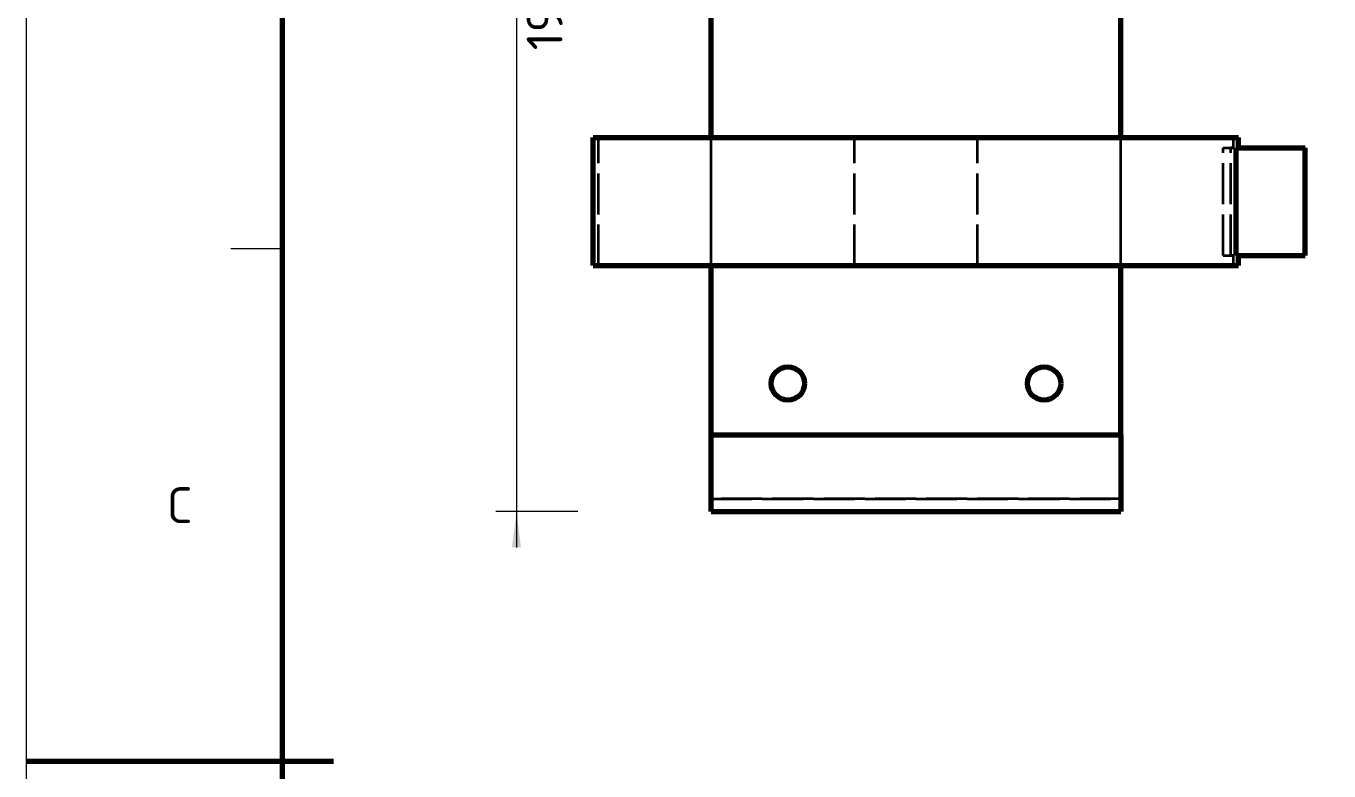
# Model space of a CAD drawing. Header units: millimetres. Extents: x 0 to 420, y 0 to 297.
# Drawn here: x 0 to 127.2, y 147.6 to 220.3 of the extents above; entities that cross this region are included whole.
import ezdxf
from ezdxf.enums import TextEntityAlignment as Align

# ---------------------------------------------------------------- set-up
doc = ezdxf.new("R2010")
doc.units = ezdxf.units.MM
doc.linetypes.add('IRAM-E-TRAZOS', pattern=[5, 4, -1])
for name, color, linetype, lineweight in [('01-VISIBLE', 7, 'CONTINUOUS', 70), ('02-OCULTA', 4, 'IRAM-E-TRAZOS', 35), ('04-COTA', 3, 'CONTINUOUS', 18), ('06-TEXTO', 7, 'CONTINUOUS', 25), ('07-RECUADRO', 7, 'CONTINUOUS', 70), ('08-FINA', 5, 'CONTINUOUS', 18)]:
    doc.layers.add(name, color=color, linetype=linetype, lineweight=lineweight)
doc.styles.add('ISO3098', font='isocpeur.ttf')
doc.dimstyles.new('FLAMA-IRAM', dxfattribs={"dimtxt": 3.5, "dimasz": 3.5, "dimexe": 2, "dimexo": 1.5, "dimgap": 1, "dimtad": 1, "dimdec": 1, "dimtxsty": 'ISO3098', "dimblk": 'IRAM_FLECHA', "dimblk1": 'IRAM_FLECHA', "dimblk2": 'IRAM_FLECHA', "dimcen": 2.5, "dimclrd": 256, "dimclre": 256, "dimclrt": 256, "dimazin": 3, "dimtfac": 1, "dimtmove": 0, "dimatfit": 3, "dimlwd": 18, "dimlwe": 18})

# ---------------------------------------------------------------- blocks, each defined once
blk = doc.blocks.new('IRAM_FLECHA')
blk.add_solid([(0, 0), (-1, 0.125), (-1, -0.125)])

msp = doc.modelspace()

# ---------------------------------------------------------------- linework, layer by layer
at = {"layer": '01-VISIBLE'}
for p, q in [((66.875, 209.375), (66.875, 250.375)), ((106.875, 209.375), (106.875, 250.375)), ((55.375, 196.875), (55.375, 209.375)), ((118.375, 208.375), (118.375, 209.375)), ((118.12, 197.875), (118.12, 208.375)), ((118.12, 208.375), (124.875, 208.375)), ((124.875, 197.875), (124.875, 208.375)), ((118.12, 197.875), (124.875, 197.875)), ((118.375, 196.875), (118.375, 197.875)), ((66.875, 180.375), (66.875, 196.875)), ((106.875, 180.375), (106.875, 196.875)), ((66.875, 172.875), (66.875, 180.375)), ((66.875, 180.375), (106.875, 180.375)), ((106.875, 180.375), (106.875, 172.875)), ((66.875, 172.875), (106.875, 172.875))]:
    msp.add_line(p, q, dxfattribs=at)
for points in [[(55.375, 209.375), (55.575, 209.375), (55.775, 209.375), (55.975, 209.375), (56.175, 209.375), (56.375, 209.375), (56.575, 209.375), (56.775, 209.375), (56.975, 209.375), (57.175, 209.375), (57.375, 209.375), (57.575, 209.375), (57.775, 209.375), (57.975, 209.375), (58.175, 209.375), (58.375, 209.375), (58.575, 209.375), (58.775, 209.375), (58.975, 209.375), (59.175, 209.375), (59.375, 209.375), (59.575, 209.375), (59.775, 209.375), (59.975, 209.375), (60.175, 209.375), (60.375, 209.375), (60.575, 209.375), (60.775, 209.375), (60.975, 209.375), (61.175, 209.375), (61.375, 209.375), (61.575, 209.375), (61.775, 209.375), (61.975, 209.375), (62.175, 209.375), (62.375, 209.375), (62.575, 209.375), (62.775, 209.375), (62.975, 209.375), (63.175, 209.375), (63.375, 209.375), (63.575, 209.375), (63.775, 209.375), (63.975, 209.375), (64.175, 209.375), (64.375, 209.375), (64.575, 209.375), (64.775, 209.375), (64.975, 209.375), (65.175, 209.375), (65.375, 209.375), (65.575, 209.375), (65.775, 209.375), (65.975, 209.375), (66.175, 209.375), (66.375, 209.375), (66.575, 209.375), (66.775, 209.375), (66.975, 209.375), (67.175, 209.375), (67.375, 209.375), (67.575, 209.375), (67.775, 209.375), (67.975, 209.375), (68.175, 209.375), (68.375, 209.375), (68.575, 209.375), (68.775, 209.375), (68.975, 209.375), (69.175, 209.375), (69.375, 209.375), (69.575, 209.375), (69.775, 209.375), (69.975, 209.375), (70.175, 209.375), (70.375, 209.375), (70.575, 209.375), (70.775, 209.375), (70.975, 209.375), (71.175, 209.375), (71.375, 209.375), (71.575, 209.375), (71.775, 209.375), (71.975, 209.375), (72.175, 209.375), (72.375, 209.375), (72.575, 209.375), (72.775, 209.375), (72.975, 209.375), (73.175, 209.375), (73.375, 209.375), (73.575, 209.375), (73.775, 209.375), (73.975, 209.375), (74.175, 209.375), (74.375, 209.375), (74.575, 209.375), (74.775, 209.375), (74.975, 209.375), (75.175, 209.375), (75.375, 209.375), (75.575, 209.375), (75.775, 209.375), (75.975, 209.375), (76.175, 209.375), (76.375, 209.375), (76.575, 209.375), (76.775, 209.375), (76.975, 209.375), (77.175, 209.375), (77.375, 209.375), (77.575, 209.375), (77.775, 209.375), (77.975, 209.375), (78.175, 209.375), (78.375, 209.375), (78.575, 209.375), (78.775, 209.375), (78.975, 209.375), (79.175, 209.375), (79.375, 209.375), (79.575, 209.375), (79.775, 209.375), (79.975, 209.375), (80.175, 209.375), (80.375, 209.375), (80.575, 209.375), (80.775, 209.375), (80.975, 209.375), (81.175, 209.375), (81.375, 209.375), (81.575, 209.375), (81.775, 209.375), (81.975, 209.375), (82.175, 209.375), (82.375, 209.375), (82.575, 209.375), (82.775, 209.375), (82.975, 209.375), (83.175, 209.375), (83.375, 209.375), (83.575, 209.375), (83.775, 209.375), (83.975, 209.375), (84.175, 209.375), (84.375, 209.375), (84.575, 209.375), (84.775, 209.375), (84.975, 209.375), (85.175, 209.375), (85.375, 209.375), (85.575, 209.375), (85.775, 209.375), (85.975, 209.375), (86.175, 209.375), (86.375, 209.375), (86.575, 209.375), (86.775, 209.375), (86.975, 209.375), (87.175, 209.375), (87.375, 209.375), (87.575, 209.375), (87.775, 209.375), (87.975, 209.375), (88.175, 209.375), (88.375, 209.375), (88.575, 209.375), (88.775, 209.375), (88.975, 209.375), (89.175, 209.375), (89.375, 209.375), (89.575, 209.375), (89.775, 209.375), (89.975, 209.375), (90.175, 209.375), (90.375, 209.375), (90.575, 209.375), (90.775, 209.375), (90.975, 209.375), (91.175, 209.375), (91.375, 209.375), (91.575, 209.375), (91.775, 209.375), (91.975, 209.375), (92.175, 209.375), (92.375, 209.375), (92.575, 209.375), (92.775, 209.375), (92.975, 209.375), (93.175, 209.375), (93.375, 209.375), (93.575, 209.375), (93.775, 209.375), (93.975, 209.375), (94.175, 209.375), (94.375, 209.375), (94.575, 209.375), (94.775, 209.375), (94.975, 209.375), (95.175, 209.375), (95.375, 209.375), (95.575, 209.375), (95.775, 209.375), (95.975, 209.375), (96.175, 209.375), (96.375, 209.375), (96.575, 209.375), (96.775, 209.375), (96.975, 209.375), (97.175, 209.375), (97.375, 209.375), (97.575, 209.375), (97.775, 209.375), (97.975, 209.375), (98.175, 209.375), (98.375, 209.375), (98.575, 209.375), (98.775, 209.375), (98.975, 209.375), (99.175, 209.375), (99.375, 209.375), (99.575, 209.375), (99.775, 209.375), (99.975, 209.375), (100.175, 209.375), (100.375, 209.375), (100.575, 209.375), (100.775, 209.375), (100.975, 209.375), (101.175, 209.375), (101.375, 209.375), (101.575, 209.375), (101.775, 209.375), (101.975, 209.375), (102.175, 209.375), (102.375, 209.375), (102.575, 209.375), (102.775, 209.375), (102.975, 209.375), (103.175, 209.375), (103.375, 209.375), (103.575, 209.375), (103.775, 209.375), (103.975, 209.375), (104.175, 209.375), (104.375, 209.375), (104.575, 209.375), (104.775, 209.375), (104.975, 209.375), (105.175, 209.375), (105.375, 209.375), (105.575, 209.375), (105.775, 209.375), (105.975, 209.375), (106.175, 209.375), (106.375, 209.375), (106.575, 209.375), (106.775, 209.375), (106.975, 209.375), (107.175, 209.375), (107.375, 209.375), (107.575, 209.375), (107.775, 209.375), (107.975, 209.375), (108.175, 209.375), (108.375, 209.375), (108.575, 209.375), (108.775, 209.375), (108.975, 209.375), (109.175, 209.375), (109.375, 209.375), (109.575, 209.375), (109.775, 209.375), (109.975, 209.375), (110.175, 209.375), (110.375, 209.375), (110.575, 209.375), (110.775, 209.375), (110.975, 209.375), (111.175, 209.375), (111.375, 209.375), (111.575, 209.375), (111.775, 209.375), (111.975, 209.375), (112.175, 209.375), (112.375, 209.375), (112.575, 209.375), (112.775, 209.375), (112.975, 209.375), (113.175, 209.375), (113.375, 209.375), (113.575, 209.375), (113.775, 209.375), (113.975, 209.375), (114.175, 209.375), (114.375, 209.375), (114.575, 209.375), (114.775, 209.375), (114.975, 209.375), (115.175, 209.375), (115.375, 209.375), (115.575, 209.375), (115.775, 209.375), (115.975, 209.375), (116.175, 209.375), (116.375, 209.375), (116.575, 209.375), (116.775, 209.375), (116.975, 209.375), (117.175, 209.375), (117.375, 209.375), (117.575, 209.375), (117.775, 209.375), (117.975, 209.375), (118.175, 209.375), (118.375, 209.375)], [(55.375, 196.875), (55.575, 196.875), (55.775, 196.875), (55.975, 196.875), (56.175, 196.875), (56.375, 196.875), (56.575, 196.875), (56.775, 196.875), (56.975, 196.875), (57.175, 196.875), (57.375, 196.875), (57.575, 196.875), (57.775, 196.875), (57.975, 196.875), (58.175, 196.875), (58.375, 196.875), (58.575, 196.875), (58.775, 196.875), (58.975, 196.875), (59.175, 196.875), (59.375, 196.875), (59.575, 196.875), (59.775, 196.875), (59.975, 196.875), (60.175, 196.875), (60.375, 196.875), (60.575, 196.875), (60.775, 196.875), (60.975, 196.875), (61.175, 196.875), (61.375, 196.875), (61.575, 196.875), (61.775, 196.875), (61.975, 196.875), (62.175, 196.875), (62.375, 196.875), (62.575, 196.875), (62.775, 196.875), (62.975, 196.875), (63.175, 196.875), (63.375, 196.875), (63.575, 196.875), (63.775, 196.875), (63.975, 196.875), (64.175, 196.875), (64.375, 196.875), (64.575, 196.875), (64.775, 196.875), (64.975, 196.875), (65.175, 196.875), (65.375, 196.875), (65.575, 196.875), (65.775, 196.875), (65.975, 196.875), (66.175, 196.875), (66.375, 196.875), (66.575, 196.875), (66.775, 196.875), (66.975, 196.875), (67.175, 196.875), (67.375, 196.875), (67.575, 196.875), (67.775, 196.875), (67.975, 196.875), (68.175, 196.875), (68.375, 196.875), (68.575, 196.875), (68.775, 196.875), (68.975, 196.875), (69.175, 196.875), (69.375, 196.875), (69.575, 196.875), (69.775, 196.875), (69.975, 196.875), (70.175, 196.875), (70.375, 196.875), (70.575, 196.875), (70.775, 196.875), (70.975, 196.875), (71.175, 196.875), (71.375, 196.875), (71.575, 196.875), (71.775, 196.875), (71.975, 196.875), (72.175, 196.875), (72.375, 196.875), (72.575, 196.875), (72.775, 196.875), (72.975, 196.875), (73.175, 196.875), (73.375, 196.875), (73.575, 196.875), (73.775, 196.875), (73.975, 196.875), (74.175, 196.875), (74.375, 196.875), (74.575, 196.875), (74.775, 196.875), (74.975, 196.875), (75.175, 196.875), (75.375, 196.875), (75.575, 196.875), (75.775, 196.875), (75.975, 196.875), (76.175, 196.875), (76.375, 196.875), (76.575, 196.875), (76.775, 196.875), (76.975, 196.875), (77.175, 196.875), (77.375, 196.875), (77.575, 196.875), (77.775, 196.875), (77.975, 196.875), (78.175, 196.875), (78.375, 196.875), (78.575, 196.875), (78.775, 196.875), (78.975, 196.875), (79.175, 196.875), (79.375, 196.875), (79.575, 196.875), (79.775, 196.875), (79.975, 196.875), (80.175, 196.875), (80.375, 196.875), (80.575, 196.875), (80.775, 196.875), (80.975, 196.875), (81.175, 196.875), (81.375, 196.875), (81.575, 196.875), (81.775, 196.875), (81.975, 196.875), (82.175, 196.875), (82.375, 196.875), (82.575, 196.875), (82.775, 196.875), (82.975, 196.875), (83.175, 196.875), (83.375, 196.875), (83.575, 196.875), (83.775, 196.875), (83.975, 196.875), (84.175, 196.875), (84.375, 196.875), (84.575, 196.875), (84.775, 196.875), (84.975, 196.875), (85.175, 196.875), (85.375, 196.875), (85.575, 196.875), (85.775, 196.875), (85.975, 196.875), (86.175, 196.875), (86.375, 196.875), (86.575, 196.875), (86.775, 196.875), (86.975, 196.875), (87.175, 196.875), (87.375, 196.875), (87.575, 196.875), (87.775, 196.875), (87.975, 196.875), (88.175, 196.875), (88.375, 196.875), (88.575, 196.875), (88.775, 196.875), (88.975, 196.875), (89.175, 196.875), (89.375, 196.875), (89.575, 196.875), (89.775, 196.875), (89.975, 196.875), (90.175, 196.875), (90.375, 196.875), (90.575, 196.875), (90.775, 196.875), (90.975, 196.875), (91.175, 196.875), (91.375, 196.875), (91.575, 196.875), (91.775, 196.875), (91.975, 196.875), (92.175, 196.875), (92.375, 196.875), (92.575, 196.875), (92.775, 196.875), (92.975, 196.875), (93.175, 196.875), (93.375, 196.875), (93.575, 196.875), (93.775, 196.875), (93.975, 196.875), (94.175, 196.875), (94.375, 196.875), (94.575, 196.875), (94.775, 196.875), (94.975, 196.875), (95.175, 196.875), (95.375, 196.875), (95.575, 196.875), (95.775, 196.875), (95.975, 196.875), (96.175, 196.875), (96.375, 196.875), (96.575, 196.875), (96.775, 196.875), (96.975, 196.875), (97.175, 196.875), (97.375, 196.875), (97.575, 196.875), (97.775, 196.875), (97.975, 196.875), (98.175, 196.875), (98.375, 196.875), (98.575, 196.875), (98.775, 196.875), (98.975, 196.875), (99.175, 196.875), (99.375, 196.875), (99.575, 196.875), (99.775, 196.875), (99.975, 196.875), (100.175, 196.875), (100.375, 196.875), (100.575, 196.875), (100.775, 196.875), (100.975, 196.875), (101.175, 196.875), (101.375, 196.875), (101.575, 196.875), (101.775, 196.875), (101.975, 196.875), (102.175, 196.875), (102.375, 196.875), (102.575, 196.875), (102.775, 196.875), (102.975, 196.875), (103.175, 196.875), (103.375, 196.875), (103.575, 196.875), (103.775, 196.875), (103.975, 196.875), (104.175, 196.875), (104.375, 196.875), (104.575, 196.875), (104.775, 196.875), (104.975, 196.875), (105.175, 196.875), (105.375, 196.875), (105.575, 196.875), (105.775, 196.875), (105.975, 196.875), (106.175, 196.875), (106.375, 196.875), (106.575, 196.875), (106.775, 196.875), (106.975, 196.875), (107.175, 196.875), (107.375, 196.875), (107.575, 196.875), (107.775, 196.875), (107.975, 196.875), (108.175, 196.875), (108.375, 196.875), (108.575, 196.875), (108.775, 196.875), (108.975, 196.875), (109.175, 196.875), (109.375, 196.875), (109.575, 196.875), (109.775, 196.875), (109.975, 196.875), (110.175, 196.875), (110.375, 196.875), (110.575, 196.875), (110.775, 196.875), (110.975, 196.875), (111.175, 196.875), (111.375, 196.875), (111.575, 196.875), (111.775, 196.875), (111.975, 196.875), (112.175, 196.875), (112.375, 196.875), (112.575, 196.875), (112.775, 196.875), (112.975, 196.875), (113.175, 196.875), (113.375, 196.875), (113.575, 196.875), (113.775, 196.875), (113.975, 196.875), (114.175, 196.875), (114.375, 196.875), (114.575, 196.875), (114.775, 196.875), (114.975, 196.875), (115.175, 196.875), (115.375, 196.875), (115.575, 196.875), (115.775, 196.875), (115.975, 196.875), (116.175, 196.875), (116.375, 196.875), (116.575, 196.875), (116.775, 196.875), (116.975, 196.875), (117.175, 196.875), (117.375, 196.875), (117.575, 196.875), (117.775, 196.875), (117.975, 196.875), (118.175, 196.875), (118.375, 196.875)]]:
    msp.add_lwpolyline(points, dxfattribs=at)
for centre in [(74.375, 185.375), (99.375, 185.375)]:
    msp.add_circle(centre, 1.625, dxfattribs=at)
at = {"layer": '02-OCULTA'}
for p, q in [((66.875, 172.875), (66.875, 269.875)), ((106.875, 172.875), (106.875, 269.875)), ((55.875, 196.875), (55.875, 209.375)), ((66.875, 196.875), (66.875, 209.375)), ((80.875, 209.375), (92.875, 209.375)), ((80.875, 196.875), (80.875, 209.375)), ((80.875, 209.375), (92.875, 209.375)), ((80.875, 196.875), (80.875, 209.375)), ((92.875, 196.875), (92.875, 209.375)), ((92.875, 196.875), (92.875, 209.375)), ((106.875, 196.875), (106.875, 209.375)), ((117.875, 208.375), (117.875, 209.375)), ((116.875, 208.375), (117.616, 208.375)), ((116.875, 197.875), (116.875, 208.375)), ((116.875, 197.875), (116.875, 208.375)), ((116.875, 208.375), (117.616, 208.375)), ((117.616, 197.875), (117.616, 208.375)), ((117.616, 197.875), (117.616, 208.375)), ((118.12, 197.875), (118.12, 208.375)), ((118.12, 208.375), (124.875, 208.375)), ((124.875, 197.875), (124.875, 208.375)), ((116.875, 197.875), (117.616, 197.875)), ((116.875, 197.875), (117.616, 197.875)), ((117.875, 196.875), (117.875, 197.875)), ((118.12, 197.875), (124.875, 197.875)), ((80.875, 196.875), (92.875, 196.875)), ((80.875, 196.875), (92.875, 196.875)), ((66.875, 174.125), (66.875, 180.375)), ((66.875, 174.125), (66.875, 180.375)), ((66.875, 180.375), (106.875, 180.375)), ((106.875, 174.125), (106.875, 180.375)), ((106.875, 174.125), (106.875, 180.375)), ((106.875, 174.125), (66.875, 174.125)), ((66.875, 174.125), (106.875, 174.125)), ((66.875, 172.875), (106.875, 172.875))]:
    msp.add_line(p, q, dxfattribs=at)
for points in [[(118.375, 209.375), (118.175, 209.375), (117.975, 209.375), (117.775, 209.375), (117.575, 209.375), (117.375, 209.375), (117.175, 209.375), (116.975, 209.375), (116.775, 209.375), (116.575, 209.375), (116.375, 209.375), (116.175, 209.375), (115.975, 209.375), (115.775, 209.375), (115.575, 209.375), (115.375, 209.375), (115.175, 209.375), (114.975, 209.375), (114.775, 209.375), (114.575, 209.375), (114.375, 209.375), (114.175, 209.375), (113.975, 209.375), (113.775, 209.375), (113.575, 209.375), (113.375, 209.375), (113.175, 209.375), (112.975, 209.375), (112.775, 209.375), (112.575, 209.375), (112.375, 209.375), (112.175, 209.375), (111.975, 209.375), (111.775, 209.375), (111.575, 209.375), (111.375, 209.375), (111.175, 209.375), (110.975, 209.375), (110.775, 209.375), (110.575, 209.375), (110.375, 209.375), (110.175, 209.375), (109.975, 209.375), (109.775, 209.375), (109.575, 209.375), (109.375, 209.375), (109.175, 209.375), (108.975, 209.375), (108.775, 209.375), (108.575, 209.375), (108.375, 209.375), (108.175, 209.375), (107.975, 209.375), (107.775, 209.375), (107.575, 209.375), (107.375, 209.375), (107.175, 209.375), (106.975, 209.375), (106.775, 209.375), (106.575, 209.375), (106.375, 209.375), (106.175, 209.375), (105.975, 209.375), (105.775, 209.375), (105.575, 209.375), (105.375, 209.375), (105.175, 209.375), (104.975, 209.375), (104.775, 209.375), (104.575, 209.375), (104.375, 209.375), (104.175, 209.375), (103.975, 209.375), (103.775, 209.375), (103.575, 209.375), (103.375, 209.375), (103.175, 209.375), (102.975, 209.375), (102.775, 209.375), (102.575, 209.375), (102.375, 209.375), (102.175, 209.375), (101.975, 209.375), (101.775, 209.375), (101.575, 209.375), (101.375, 209.375), (101.175, 209.375), (100.975, 209.375), (100.775, 209.375), (100.575, 209.375), (100.375, 209.375), (100.175, 209.375), (99.975, 209.375), (99.775, 209.375), (99.575, 209.375), (99.375, 209.375), (99.175, 209.375), (98.975, 209.375), (98.775, 209.375), (98.575, 209.375), (98.375, 209.375), (98.175, 209.375), (97.975, 209.375), (97.775, 209.375), (97.575, 209.375), (97.375, 209.375), (97.175, 209.375), (96.975, 209.375), (96.775, 209.375), (96.575, 209.375), (96.375, 209.375), (96.175, 209.375), (95.975, 209.375), (95.775, 209.375), (95.575, 209.375), (95.375, 209.375), (95.175, 209.375), (94.975, 209.375), (94.775, 209.375), (94.575, 209.375), (94.375, 209.375), (94.175, 209.375), (93.975, 209.375), (93.775, 209.375), (93.575, 209.375), (93.375, 209.375), (93.175, 209.375), (92.975, 209.375), (92.775, 209.375), (92.575, 209.375), (92.375, 209.375), (92.175, 209.375), (91.975, 209.375), (91.775, 209.375), (91.575, 209.375), (91.375, 209.375), (91.175, 209.375), (90.975, 209.375), (90.775, 209.375), (90.575, 209.375), (90.375, 209.375), (90.175, 209.375), (89.975, 209.375), (89.775, 209.375), (89.575, 209.375), (89.375, 209.375), (89.175, 209.375), (88.975, 209.375), (88.775, 209.375), (88.575, 209.375), (88.375, 209.375), (88.175, 209.375), (87.975, 209.375), (87.775, 209.375), (87.575, 209.375), (87.375, 209.375), (87.175, 209.375), (86.975, 209.375), (86.775, 209.375), (86.575, 209.375), (86.375, 209.375), (86.175, 209.375), (85.975, 209.375), (85.775, 209.375), (85.575, 209.375), (85.375, 209.375), (85.175, 209.375), (84.975, 209.375), (84.775, 209.375), (84.575, 209.375), (84.375, 209.375), (84.175, 209.375), (83.975, 209.375), (83.775, 209.375), (83.575, 209.375), (83.375, 209.375), (83.175, 209.375), (82.975, 209.375), (82.775, 209.375), (82.575, 209.375), (82.375, 209.375), (82.175, 209.375), (81.975, 209.375), (81.775, 209.375), (81.575, 209.375), (81.375, 209.375), (81.175, 209.375), (80.975, 209.375), (80.775, 209.375), (80.575, 209.375), (80.375, 209.375), (80.175, 209.375), (79.975, 209.375), (79.775, 209.375), (79.575, 209.375), (79.375, 209.375), (79.175, 209.375), (78.975, 209.375), (78.775, 209.375), (78.575, 209.375), (78.375, 209.375), (78.175, 209.375), (77.975, 209.375), (77.775, 209.375), (77.575, 209.375), (77.375, 209.375), (77.175, 209.375), (76.975, 209.375), (76.775, 209.375), (76.575, 209.375), (76.375, 209.375), (76.175, 209.375), (75.975, 209.375), (75.775, 209.375), (75.575, 209.375), (75.375, 209.375), (75.175, 209.375), (74.975, 209.375), (74.775, 209.375), (74.575, 209.375), (74.375, 209.375), (74.175, 209.375), (73.975, 209.375), (73.775, 209.375), (73.575, 209.375), (73.375, 209.375), (73.175, 209.375), (72.975, 209.375), (72.775, 209.375), (72.575, 209.375), (72.375, 209.375), (72.175, 209.375), (71.975, 209.375), (71.775, 209.375), (71.575, 209.375), (71.375, 209.375), (71.175, 209.375), (70.975, 209.375), (70.775, 209.375), (70.575, 209.375), (70.375, 209.375), (70.175, 209.375), (69.975, 209.375), (69.775, 209.375), (69.575, 209.375), (69.375, 209.375), (69.175, 209.375), (68.975, 209.375), (68.775, 209.375), (68.575, 209.375), (68.375, 209.375), (68.175, 209.375), (67.975, 209.375), (67.775, 209.375), (67.575, 209.375), (67.375, 209.375), (67.175, 209.375), (66.975, 209.375), (66.775, 209.375), (66.575, 209.375), (66.375, 209.375), (66.175, 209.375), (65.975, 209.375), (65.775, 209.375), (65.575, 209.375), (65.375, 209.375), (65.175, 209.375), (64.975, 209.375), (64.775, 209.375), (64.575, 209.375), (64.375, 209.375), (64.175, 209.375), (63.975, 209.375), (63.775, 209.375), (63.575, 209.375), (63.375, 209.375), (63.175, 209.375), (62.975, 209.375), (62.775, 209.375), (62.575, 209.375), (62.375, 209.375), (62.175, 209.375), (61.975, 209.375), (61.775, 209.375), (61.575, 209.375), (61.375, 209.375), (61.175, 209.375), (60.975, 209.375), (60.775, 209.375), (60.575, 209.375), (60.375, 209.375), (60.175, 209.375), (59.975, 209.375), (59.775, 209.375), (59.575, 209.375), (59.375, 209.375), (59.175, 209.375), (58.975, 209.375), (58.775, 209.375), (58.575, 209.375), (58.375, 209.375), (58.175, 209.375), (57.975, 209.375), (57.775, 209.375), (57.575, 209.375), (57.375, 209.375), (57.175, 209.375), (56.975, 209.375), (56.775, 209.375), (56.575, 209.375), (56.375, 209.375), (56.175, 209.375), (55.975, 209.375), (55.775, 209.375), (55.575, 209.375), (55.375, 209.375)], [(117.875, 209.375), (117.675, 209.375), (117.475, 209.375), (117.275, 209.375), (117.075, 209.375), (116.875, 209.375), (116.675, 209.375), (116.475, 209.375), (116.275, 209.375), (116.075, 209.375), (115.875, 209.375), (115.675, 209.375), (115.475, 209.375), (115.275, 209.375), (115.075, 209.375), (114.875, 209.375), (114.675, 209.375), (114.475, 209.375), (114.275, 209.375), (114.075, 209.375), (113.875, 209.375), (113.675, 209.375), (113.475, 209.375), (113.275, 209.375), (113.075, 209.375), (112.875, 209.375), (112.675, 209.375), (112.475, 209.375), (112.275, 209.375), (112.075, 209.375), (111.875, 209.375), (111.675, 209.375), (111.475, 209.375), (111.275, 209.375), (111.075, 209.375), (110.875, 209.375), (110.675, 209.375), (110.475, 209.375), (110.275, 209.375), (110.075, 209.375), (109.875, 209.375), (109.675, 209.375), (109.475, 209.375), (109.275, 209.375), (109.075, 209.375), (108.875, 209.375), (108.675, 209.375), (108.475, 209.375), (108.275, 209.375), (108.075, 209.375), (107.875, 209.375), (107.675, 209.375), (107.475, 209.375), (107.275, 209.375), (107.075, 209.375), (106.875, 209.375), (106.675, 209.375), (106.475, 209.375), (106.275, 209.375), (106.075, 209.375), (105.875, 209.375), (105.675, 209.375), (105.475, 209.375), (105.275, 209.375), (105.075, 209.375), (104.875, 209.375), (104.675, 209.375), (104.475, 209.375), (104.275, 209.375), (104.075, 209.375), (103.875, 209.375), (103.675, 209.375), (103.475, 209.375), (103.275, 209.375), (103.075, 209.375), (102.875, 209.375), (102.675, 209.375), (102.475, 209.375), (102.275, 209.375), (102.075, 209.375), (101.875, 209.375), (101.675, 209.375), (101.475, 209.375), (101.275, 209.375), (101.075, 209.375), (100.875, 209.375), (100.675, 209.375), (100.475, 209.375), (100.275, 209.375), (100.075, 209.375), (99.875, 209.375), (99.675, 209.375), (99.475, 209.375), (99.275, 209.375), (99.075, 209.375), (98.875, 209.375), (98.675, 209.375), (98.475, 209.375), (98.275, 209.375), (98.075, 209.375), (97.875, 209.375), (97.675, 209.375), (97.475, 209.375), (97.275, 209.375), (97.075, 209.375), (96.875, 209.375), (96.675, 209.375), (96.475, 209.375), (96.275, 209.375), (96.075, 209.375), (95.875, 209.375), (95.675, 209.375), (95.475, 209.375), (95.275, 209.375), (95.075, 209.375), (94.875, 209.375), (94.675, 209.375), (94.475, 209.375), (94.275, 209.375), (94.075, 209.375), (93.875, 209.375), (93.675, 209.375), (93.475, 209.375), (93.275, 209.375), (93.075, 209.375), (92.875, 209.375), (92.675, 209.375), (92.475, 209.375), (92.275, 209.375), (92.075, 209.375), (91.875, 209.375), (91.675, 209.375), (91.475, 209.375), (91.275, 209.375), (91.075, 209.375), (90.875, 209.375), (90.675, 209.375), (90.475, 209.375), (90.275, 209.375), (90.075, 209.375), (89.875, 209.375), (89.675, 209.375), (89.475, 209.375), (89.275, 209.375), (89.075, 209.375), (88.875, 209.375), (88.675, 209.375), (88.475, 209.375), (88.275, 209.375), (88.075, 209.375), (87.875, 209.375), (87.675, 209.375), (87.475, 209.375), (87.275, 209.375), (87.075, 209.375), (86.875, 209.375), (86.675, 209.375), (86.475, 209.375), (86.275, 209.375), (86.075, 209.375), (85.875, 209.375), (85.675, 209.375), (85.475, 209.375), (85.275, 209.375), (85.075, 209.375), (84.875, 209.375), (84.675, 209.375), (84.475, 209.375), (84.275, 209.375), (84.075, 209.375), (83.875, 209.375), (83.675, 209.375), (83.475, 209.375), (83.275, 209.375), (83.075, 209.375), (82.875, 209.375), (82.675, 209.375), (82.475, 209.375), (82.275, 209.375), (82.075, 209.375), (81.875, 209.375), (81.675, 209.375), (81.475, 209.375), (81.275, 209.375), (81.075, 209.375), (80.875, 209.375), (80.675, 209.375), (80.475, 209.375), (80.275, 209.375), (80.075, 209.375), (79.875, 209.375), (79.675, 209.375), (79.475, 209.375), (79.275, 209.375), (79.075, 209.375), (78.875, 209.375), (78.675, 209.375), (78.475, 209.375), (78.275, 209.375), (78.075, 209.375), (77.875, 209.375), (77.675, 209.375), (77.475, 209.375), (77.275, 209.375), (77.075, 209.375), (76.875, 209.375), (76.675, 209.375), (76.475, 209.375), (76.275, 209.375), (76.075, 209.375), (75.875, 209.375), (75.675, 209.375), (75.475, 209.375), (75.275, 209.375), (75.075, 209.375), (74.875, 209.375), (74.675, 209.375), (74.475, 209.375), (74.275, 209.375), (74.075, 209.375), (73.875, 209.375), (73.675, 209.375), (73.475, 209.375), (73.275, 209.375), (73.075, 209.375), (72.875, 209.375), (72.675, 209.375), (72.475, 209.375), (72.275, 209.375), (72.075, 209.375), (71.875, 209.375), (71.675, 209.375), (71.475, 209.375), (71.275, 209.375), (71.075, 209.375), (70.875, 209.375), (70.675, 209.375), (70.475, 209.375), (70.275, 209.375), (70.075, 209.375), (69.875, 209.375), (69.675, 209.375), (69.475, 209.375), (69.275, 209.375), (69.075, 209.375), (68.875, 209.375), (68.675, 209.375), (68.475, 209.375), (68.275, 209.375), (68.075, 209.375), (67.875, 209.375), (67.675, 209.375), (67.475, 209.375), (67.275, 209.375), (67.075, 209.375), (66.875, 209.375), (66.675, 209.375), (66.475, 209.375), (66.275, 209.375), (66.075, 209.375), (65.875, 209.375), (65.675, 209.375), (65.475, 209.375), (65.275, 209.375), (65.075, 209.375), (64.875, 209.375), (64.675, 209.375), (64.475, 209.375), (64.275, 209.375), (64.075, 209.375), (63.875, 209.375), (63.675, 209.375), (63.475, 209.375), (63.275, 209.375), (63.075, 209.375), (62.875, 209.375), (62.675, 209.375), (62.475, 209.375), (62.275, 209.375), (62.075, 209.375), (61.875, 209.375), (61.675, 209.375), (61.475, 209.375), (61.275, 209.375), (61.075, 209.375), (60.875, 209.375), (60.675, 209.375), (60.475, 209.375), (60.275, 209.375), (60.075, 209.375), (59.875, 209.375), (59.675, 209.375), (59.475, 209.375), (59.275, 209.375), (59.075, 209.375), (58.875, 209.375), (58.675, 209.375), (58.475, 209.375), (58.275, 209.375), (58.075, 209.375), (57.875, 209.375), (57.675, 209.375), (57.475, 209.375), (57.275, 209.375), (57.075, 209.375), (56.875, 209.375), (56.675, 209.375), (56.475, 209.375), (56.275, 209.375), (56.075, 209.375), (55.875, 209.375)], [(55.875, 209.375), (56.075, 209.375), (56.275, 209.375), (56.475, 209.375), (56.675, 209.375), (56.875, 209.375), (57.075, 209.375), (57.275, 209.375), (57.475, 209.375), (57.675, 209.375), (57.875, 209.375), (58.075, 209.375), (58.275, 209.375), (58.475, 209.375), (58.675, 209.375), (58.875, 209.375), (59.075, 209.375), (59.275, 209.375), (59.475, 209.375), (59.675, 209.375), (59.875, 209.375), (60.075, 209.375), (60.275, 209.375), (60.475, 209.375), (60.675, 209.375), (60.875, 209.375), (61.075, 209.375), (61.275, 209.375), (61.475, 209.375), (61.675, 209.375), (61.875, 209.375), (62.075, 209.375), (62.275, 209.375), (62.475, 209.375), (62.675, 209.375), (62.875, 209.375), (63.075, 209.375), (63.275, 209.375), (63.475, 209.375), (63.675, 209.375), (63.875, 209.375), (64.075, 209.375), (64.275, 209.375), (64.475, 209.375), (64.675, 209.375), (64.875, 209.375), (65.075, 209.375), (65.275, 209.375), (65.475, 209.375), (65.675, 209.375), (65.875, 209.375), (66.075, 209.375), (66.275, 209.375), (66.475, 209.375), (66.675, 209.375), (66.875, 209.375), (67.075, 209.375), (67.275, 209.375), (67.475, 209.375), (67.675, 209.375), (67.875, 209.375), (68.075, 209.375), (68.275, 209.375), (68.475, 209.375), (68.675, 209.375), (68.875, 209.375), (69.075, 209.375), (69.275, 209.375), (69.475, 209.375), (69.675, 209.375), (69.875, 209.375), (70.075, 209.375), (70.275, 209.375), (70.475, 209.375), (70.675, 209.375), (70.875, 209.375), (71.075, 209.375), (71.275, 209.375), (71.475, 209.375), (71.675, 209.375), (71.875, 209.375), (72.075, 209.375), (72.275, 209.375), (72.475, 209.375), (72.675, 209.375), (72.875, 209.375), (73.075, 209.375), (73.275, 209.375), (73.475, 209.375), (73.675, 209.375), (73.875, 209.375), (74.075, 209.375), (74.275, 209.375), (74.475, 209.375), (74.675, 209.375), (74.875, 209.375), (75.075, 209.375), (75.275, 209.375), (75.475, 209.375), (75.675, 209.375), (75.875, 209.375), (76.075, 209.375), (76.275, 209.375), (76.475, 209.375), (76.675, 209.375), (76.875, 209.375), (77.075, 209.375), (77.275, 209.375), (77.475, 209.375), (77.675, 209.375), (77.875, 209.375), (78.075, 209.375), (78.275, 209.375), (78.475, 209.375), (78.675, 209.375), (78.875, 209.375), (79.075, 209.375), (79.275, 209.375), (79.475, 209.375), (79.675, 209.375), (79.875, 209.375), (80.075, 209.375), (80.275, 209.375), (80.475, 209.375), (80.675, 209.375), (80.875, 209.375), (81.075, 209.375), (81.275, 209.375), (81.475, 209.375), (81.675, 209.375), (81.875, 209.375), (82.075, 209.375), (82.275, 209.375), (82.475, 209.375), (82.675, 209.375), (82.875, 209.375), (83.075, 209.375), (83.275, 209.375), (83.475, 209.375), (83.675, 209.375), (83.875, 209.375), (84.075, 209.375), (84.275, 209.375), (84.475, 209.375), (84.675, 209.375), (84.875, 209.375), (85.075, 209.375), (85.275, 209.375), (85.475, 209.375), (85.675, 209.375), (85.875, 209.375), (86.075, 209.375), (86.275, 209.375), (86.475, 209.375), (86.675, 209.375), (86.875, 209.375), (87.075, 209.375), (87.275, 209.375), (87.475, 209.375), (87.675, 209.375), (87.875, 209.375), (88.075, 209.375), (88.275, 209.375), (88.475, 209.375), (88.675, 209.375), (88.875, 209.375), (89.075, 209.375), (89.275, 209.375), (89.475, 209.375), (89.675, 209.375), (89.875, 209.375), (90.075, 209.375), (90.275, 209.375), (90.475, 209.375), (90.675, 209.375), (90.875, 209.375), (91.075, 209.375), (91.275, 209.375), (91.475, 209.375), (91.675, 209.375), (91.875, 209.375), (92.075, 209.375), (92.275, 209.375), (92.475, 209.375), (92.675, 209.375), (92.875, 209.375), (93.075, 209.375), (93.275, 209.375), (93.475, 209.375), (93.675, 209.375), (93.875, 209.375), (94.075, 209.375), (94.275, 209.375), (94.475, 209.375), (94.675, 209.375), (94.875, 209.375), (95.075, 209.375), (95.275, 209.375), (95.475, 209.375), (95.675, 209.375), (95.875, 209.375), (96.075, 209.375), (96.275, 209.375), (96.475, 209.375), (96.675, 209.375), (96.875, 209.375), (97.075, 209.375), (97.275, 209.375), (97.475, 209.375), (97.675, 209.375), (97.875, 209.375), (98.075, 209.375), (98.275, 209.375), (98.475, 209.375), (98.675, 209.375), (98.875, 209.375), (99.075, 209.375), (99.275, 209.375), (99.475, 209.375), (99.675, 209.375), (99.875, 209.375), (100.075, 209.375), (100.275, 209.375), (100.475, 209.375), (100.675, 209.375), (100.875, 209.375), (101.075, 209.375), (101.275, 209.375), (101.475, 209.375), (101.675, 209.375), (101.875, 209.375), (102.075, 209.375), (102.275, 209.375), (102.475, 209.375), (102.675, 209.375), (102.875, 209.375), (103.075, 209.375), (103.275, 209.375), (103.475, 209.375), (103.675, 209.375), (103.875, 209.375), (104.075, 209.375), (104.275, 209.375), (104.475, 209.375), (104.675, 209.375), (104.875, 209.375), (105.075, 209.375), (105.275, 209.375), (105.475, 209.375), (105.675, 209.375), (105.875, 209.375), (106.075, 209.375), (106.275, 209.375), (106.475, 209.375), (106.675, 209.375), (106.875, 209.375), (107.075, 209.375), (107.275, 209.375), (107.475, 209.375), (107.675, 209.375), (107.875, 209.375), (108.075, 209.375), (108.275, 209.375), (108.475, 209.375), (108.675, 209.375), (108.875, 209.375), (109.075, 209.375), (109.275, 209.375), (109.475, 209.375), (109.675, 209.375), (109.875, 209.375), (110.075, 209.375), (110.275, 209.375), (110.475, 209.375), (110.675, 209.375), (110.875, 209.375), (111.075, 209.375), (111.275, 209.375), (111.475, 209.375), (111.675, 209.375), (111.875, 209.375), (112.075, 209.375), (112.275, 209.375), (112.475, 209.375), (112.675, 209.375), (112.875, 209.375), (113.075, 209.375), (113.275, 209.375), (113.475, 209.375), (113.675, 209.375), (113.875, 209.375), (114.075, 209.375), (114.275, 209.375), (114.475, 209.375), (114.675, 209.375), (114.875, 209.375), (115.075, 209.375), (115.275, 209.375), (115.475, 209.375), (115.675, 209.375), (115.875, 209.375), (116.075, 209.375), (116.275, 209.375), (116.475, 209.375), (116.675, 209.375), (116.875, 209.375), (117.075, 209.375), (117.275, 209.375), (117.475, 209.375), (117.675, 209.375), (117.875, 209.375)], [(117.616, 208.375), (117.659, 208.375), (117.702, 208.375), (117.745, 208.375), (117.789, 208.375), (117.832, 208.375), (117.875, 208.375)], [(117.875, 208.375), (117.832, 208.375), (117.789, 208.375), (117.745, 208.375), (117.702, 208.375), (117.659, 208.375), (117.616, 208.375)], [(118.12, 208.375), (118.162, 208.375), (118.205, 208.375), (118.247, 208.375), (118.29, 208.375), (118.332, 208.375), (118.375, 208.375)], [(118.375, 208.375), (118.332, 208.375), (118.29, 208.375), (118.247, 208.375), (118.205, 208.375), (118.162, 208.375), (118.12, 208.375)], [(117.616, 197.875), (117.659, 197.875), (117.702, 197.875), (117.745, 197.875), (117.789, 197.875), (117.832, 197.875), (117.875, 197.875)], [(117.875, 197.875), (117.832, 197.875), (117.789, 197.875), (117.745, 197.875), (117.702, 197.875), (117.659, 197.875), (117.616, 197.875)], [(118.12, 197.875), (118.162, 197.875), (118.205, 197.875), (118.247, 197.875), (118.29, 197.875), (118.332, 197.875), (118.375, 197.875)], [(118.375, 197.875), (118.332, 197.875), (118.29, 197.875), (118.247, 197.875), (118.205, 197.875), (118.162, 197.875), (118.12, 197.875)], [(118.375, 196.875), (118.175, 196.875), (117.975, 196.875), (117.775, 196.875), (117.575, 196.875), (117.375, 196.875), (117.175, 196.875), (116.975, 196.875), (116.775, 196.875), (116.575, 196.875), (116.375, 196.875), (116.175, 196.875), (115.975, 196.875), (115.775, 196.875), (115.575, 196.875), (115.375, 196.875), (115.175, 196.875), (114.975, 196.875), (114.775, 196.875), (114.575, 196.875), (114.375, 196.875), (114.175, 196.875), (113.975, 196.875), (113.775, 196.875), (113.575, 196.875), (113.375, 196.875), (113.175, 196.875), (112.975, 196.875), (112.775, 196.875), (112.575, 196.875), (112.375, 196.875), (112.175, 196.875), (111.975, 196.875), (111.775, 196.875), (111.575, 196.875), (111.375, 196.875), (111.175, 196.875), (110.975, 196.875), (110.775, 196.875), (110.575, 196.875), (110.375, 196.875), (110.175, 196.875), (109.975, 196.875), (109.775, 196.875), (109.575, 196.875), (109.375, 196.875), (109.175, 196.875), (108.975, 196.875), (108.775, 196.875), (108.575, 196.875), (108.375, 196.875), (108.175, 196.875), (107.975, 196.875), (107.775, 196.875), (107.575, 196.875), (107.375, 196.875), (107.175, 196.875), (106.975, 196.875), (106.775, 196.875), (106.575, 196.875), (106.375, 196.875), (106.175, 196.875), (105.975, 196.875), (105.775, 196.875), (105.575, 196.875), (105.375, 196.875), (105.175, 196.875), (104.975, 196.875), (104.775, 196.875), (104.575, 196.875), (104.375, 196.875), (104.175, 196.875), (103.975, 196.875), (103.775, 196.875), (103.575, 196.875), (103.375, 196.875), (103.175, 196.875), (102.975, 196.875), (102.775, 196.875), (102.575, 196.875), (102.375, 196.875), (102.175, 196.875), (101.975, 196.875), (101.775, 196.875), (101.575, 196.875), (101.375, 196.875), (101.175, 196.875), (100.975, 196.875), (100.775, 196.875), (100.575, 196.875), (100.375, 196.875), (100.175, 196.875), (99.975, 196.875), (99.775, 196.875), (99.575, 196.875), (99.375, 196.875), (99.175, 196.875), (98.975, 196.875), (98.775, 196.875), (98.575, 196.875), (98.375, 196.875), (98.175, 196.875), (97.975, 196.875), (97.775, 196.875), (97.575, 196.875), (97.375, 196.875), (97.175, 196.875), (96.975, 196.875), (96.775, 196.875), (96.575, 196.875), (96.375, 196.875), (96.175, 196.875), (95.975, 196.875), (95.775, 196.875), (95.575, 196.875), (95.375, 196.875), (95.175, 196.875), (94.975, 196.875), (94.775, 196.875), (94.575, 196.875), (94.375, 196.875), (94.175, 196.875), (93.975, 196.875), (93.775, 196.875), (93.575, 196.875), (93.375, 196.875), (93.175, 196.875), (92.975, 196.875), (92.775, 196.875), (92.575, 196.875), (92.375, 196.875), (92.175, 196.875), (91.975, 196.875), (91.775, 196.875), (91.575, 196.875), (91.375, 196.875), (91.175, 196.875), (90.975, 196.875), (90.775, 196.875), (90.575, 196.875), (90.375, 196.875), (90.175, 196.875), (89.975, 196.875), (89.775, 196.875), (89.575, 196.875), (89.375, 196.875), (89.175, 196.875), (88.975, 196.875), (88.775, 196.875), (88.575, 196.875), (88.375, 196.875), (88.175, 196.875), (87.975, 196.875), (87.775, 196.875), (87.575, 196.875), (87.375, 196.875), (87.175, 196.875), (86.975, 196.875), (86.775, 196.875), (86.575, 196.875), (86.375, 196.875), (86.175, 196.875), (85.975, 196.875), (85.775, 196.875), (85.575, 196.875), (85.375, 196.875), (85.175, 196.875), (84.975, 196.875), (84.775, 196.875), (84.575, 196.875), (84.375, 196.875), (84.175, 196.875), (83.975, 196.875), (83.775, 196.875), (83.575, 196.875), (83.375, 196.875), (83.175, 196.875), (82.975, 196.875), (82.775, 196.875), (82.575, 196.875), (82.375, 196.875), (82.175, 196.875), (81.975, 196.875), (81.775, 196.875), (81.575, 196.875), (81.375, 196.875), (81.175, 196.875), (80.975, 196.875), (80.775, 196.875), (80.575, 196.875), (80.375, 196.875), (80.175, 196.875), (79.975, 196.875), (79.775, 196.875), (79.575, 196.875), (79.375, 196.875), (79.175, 196.875), (78.975, 196.875), (78.775, 196.875), (78.575, 196.875), (78.375, 196.875), (78.175, 196.875), (77.975, 196.875), (77.775, 196.875), (77.575, 196.875), (77.375, 196.875), (77.175, 196.875), (76.975, 196.875), (76.775, 196.875), (76.575, 196.875), (76.375, 196.875), (76.175, 196.875), (75.975, 196.875), (75.775, 196.875), (75.575, 196.875), (75.375, 196.875), (75.175, 196.875), (74.975, 196.875), (74.775, 196.875), (74.575, 196.875), (74.375, 196.875), (74.175, 196.875), (73.975, 196.875), (73.775, 196.875), (73.575, 196.875), (73.375, 196.875), (73.175, 196.875), (72.975, 196.875), (72.775, 196.875), (72.575, 196.875), (72.375, 196.875), (72.175, 196.875), (71.975, 196.875), (71.775, 196.875), (71.575, 196.875), (71.375, 196.875), (71.175, 196.875), (70.975, 196.875), (70.775, 196.875), (70.575, 196.875), (70.375, 196.875), (70.175, 196.875), (69.975, 196.875), (69.775, 196.875), (69.575, 196.875), (69.375, 196.875), (69.175, 196.875), (68.975, 196.875), (68.775, 196.875), (68.575, 196.875), (68.375, 196.875), (68.175, 196.875), (67.975, 196.875), (67.775, 196.875), (67.575, 196.875), (67.375, 196.875), (67.175, 196.875), (66.975, 196.875), (66.775, 196.875), (66.575, 196.875), (66.375, 196.875), (66.175, 196.875), (65.975, 196.875), (65.775, 196.875), (65.575, 196.875), (65.375, 196.875), (65.175, 196.875), (64.975, 196.875), (64.775, 196.875), (64.575, 196.875), (64.375, 196.875), (64.175, 196.875), (63.975, 196.875), (63.775, 196.875), (63.575, 196.875), (63.375, 196.875), (63.175, 196.875), (62.975, 196.875), (62.775, 196.875), (62.575, 196.875), (62.375, 196.875), (62.175, 196.875), (61.975, 196.875), (61.775, 196.875), (61.575, 196.875), (61.375, 196.875), (61.175, 196.875), (60.975, 196.875), (60.775, 196.875), (60.575, 196.875), (60.375, 196.875), (60.175, 196.875), (59.975, 196.875), (59.775, 196.875), (59.575, 196.875), (59.375, 196.875), (59.175, 196.875), (58.975, 196.875), (58.775, 196.875), (58.575, 196.875), (58.375, 196.875), (58.175, 196.875), (57.975, 196.875), (57.775, 196.875), (57.575, 196.875), (57.375, 196.875), (57.175, 196.875), (56.975, 196.875), (56.775, 196.875), (56.575, 196.875), (56.375, 196.875), (56.175, 196.875), (55.975, 196.875), (55.775, 196.875), (55.575, 196.875), (55.375, 196.875)], [(117.875, 196.875), (117.675, 196.875), (117.475, 196.875), (117.275, 196.875), (117.075, 196.875), (116.875, 196.875), (116.675, 196.875), (116.475, 196.875), (116.275, 196.875), (116.075, 196.875), (115.875, 196.875), (115.675, 196.875), (115.475, 196.875), (115.275, 196.875), (115.075, 196.875), (114.875, 196.875), (114.675, 196.875), (114.475, 196.875), (114.275, 196.875), (114.075, 196.875), (113.875, 196.875), (113.675, 196.875), (113.475, 196.875), (113.275, 196.875), (113.075, 196.875), (112.875, 196.875), (112.675, 196.875), (112.475, 196.875), (112.275, 196.875), (112.075, 196.875), (111.875, 196.875), (111.675, 196.875), (111.475, 196.875), (111.275, 196.875), (111.075, 196.875), (110.875, 196.875), (110.675, 196.875), (110.475, 196.875), (110.275, 196.875), (110.075, 196.875), (109.875, 196.875), (109.675, 196.875), (109.475, 196.875), (109.275, 196.875), (109.075, 196.875), (108.875, 196.875), (108.675, 196.875), (108.475, 196.875), (108.275, 196.875), (108.075, 196.875), (107.875, 196.875), (107.675, 196.875), (107.475, 196.875), (107.275, 196.875), (107.075, 196.875), (106.875, 196.875), (106.675, 196.875), (106.475, 196.875), (106.275, 196.875), (106.075, 196.875), (105.875, 196.875), (105.675, 196.875), (105.475, 196.875), (105.275, 196.875), (105.075, 196.875), (104.875, 196.875), (104.675, 196.875), (104.475, 196.875), (104.275, 196.875), (104.075, 196.875), (103.875, 196.875), (103.675, 196.875), (103.475, 196.875), (103.275, 196.875), (103.075, 196.875), (102.875, 196.875), (102.675, 196.875), (102.475, 196.875), (102.275, 196.875), (102.075, 196.875), (101.875, 196.875), (101.675, 196.875), (101.475, 196.875), (101.275, 196.875), (101.075, 196.875), (100.875, 196.875), (100.675, 196.875), (100.475, 196.875), (100.275, 196.875), (100.075, 196.875), (99.875, 196.875), (99.675, 196.875), (99.475, 196.875), (99.275, 196.875), (99.075, 196.875), (98.875, 196.875), (98.675, 196.875), (98.475, 196.875), (98.275, 196.875), (98.075, 196.875), (97.875, 196.875), (97.675, 196.875), (97.475, 196.875), (97.275, 196.875), (97.075, 196.875), (96.875, 196.875), (96.675, 196.875), (96.475, 196.875), (96.275, 196.875), (96.075, 196.875), (95.875, 196.875), (95.675, 196.875), (95.475, 196.875), (95.275, 196.875), (95.075, 196.875), (94.875, 196.875), (94.675, 196.875), (94.475, 196.875), (94.275, 196.875), (94.075, 196.875), (93.875, 196.875), (93.675, 196.875), (93.475, 196.875), (93.275, 196.875), (93.075, 196.875), (92.875, 196.875), (92.675, 196.875), (92.475, 196.875), (92.275, 196.875), (92.075, 196.875), (91.875, 196.875), (91.675, 196.875), (91.475, 196.875), (91.275, 196.875), (91.075, 196.875), (90.875, 196.875), (90.675, 196.875), (90.475, 196.875), (90.275, 196.875), (90.075, 196.875), (89.875, 196.875), (89.675, 196.875), (89.475, 196.875), (89.275, 196.875), (89.075, 196.875), (88.875, 196.875), (88.675, 196.875), (88.475, 196.875), (88.275, 196.875), (88.075, 196.875), (87.875, 196.875), (87.675, 196.875), (87.475, 196.875), (87.275, 196.875), (87.075, 196.875), (86.875, 196.875), (86.675, 196.875), (86.475, 196.875), (86.275, 196.875), (86.075, 196.875), (85.875, 196.875), (85.675, 196.875), (85.475, 196.875), (85.275, 196.875), (85.075, 196.875), (84.875, 196.875), (84.675, 196.875), (84.475, 196.875), (84.275, 196.875), (84.075, 196.875), (83.875, 196.875), (83.675, 196.875), (83.475, 196.875), (83.275, 196.875), (83.075, 196.875), (82.875, 196.875), (82.675, 196.875), (82.475, 196.875), (82.275, 196.875), (82.075, 196.875), (81.875, 196.875), (81.675, 196.875), (81.475, 196.875), (81.275, 196.875), (81.075, 196.875), (80.875, 196.875), (80.675, 196.875), (80.475, 196.875), (80.275, 196.875), (80.075, 196.875), (79.875, 196.875), (79.675, 196.875), (79.475, 196.875), (79.275, 196.875), (79.075, 196.875), (78.875, 196.875), (78.675, 196.875), (78.475, 196.875), (78.275, 196.875), (78.075, 196.875), (77.875, 196.875), (77.675, 196.875), (77.475, 196.875), (77.275, 196.875), (77.075, 196.875), (76.875, 196.875), (76.675, 196.875), (76.475, 196.875), (76.275, 196.875), (76.075, 196.875), (75.875, 196.875), (75.675, 196.875), (75.475, 196.875), (75.275, 196.875), (75.075, 196.875), (74.875, 196.875), (74.675, 196.875), (74.475, 196.875), (74.275, 196.875), (74.075, 196.875), (73.875, 196.875), (73.675, 196.875), (73.475, 196.875), (73.275, 196.875), (73.075, 196.875), (72.875, 196.875), (72.675, 196.875), (72.475, 196.875), (72.275, 196.875), (72.075, 196.875), (71.875, 196.875), (71.675, 196.875), (71.475, 196.875), (71.275, 196.875), (71.075, 196.875), (70.875, 196.875), (70.675, 196.875), (70.475, 196.875), (70.275, 196.875), (70.075, 196.875), (69.875, 196.875), (69.675, 196.875), (69.475, 196.875), (69.275, 196.875), (69.075, 196.875), (68.875, 196.875), (68.675, 196.875), (68.475, 196.875), (68.275, 196.875), (68.075, 196.875), (67.875, 196.875), (67.675, 196.875), (67.475, 196.875), (67.275, 196.875), (67.075, 196.875), (66.875, 196.875), (66.675, 196.875), (66.475, 196.875), (66.275, 196.875), (66.075, 196.875), (65.875, 196.875), (65.675, 196.875), (65.475, 196.875), (65.275, 196.875), (65.075, 196.875), (64.875, 196.875), (64.675, 196.875), (64.475, 196.875), (64.275, 196.875), (64.075, 196.875), (63.875, 196.875), (63.675, 196.875), (63.475, 196.875), (63.275, 196.875), (63.075, 196.875), (62.875, 196.875), (62.675, 196.875), (62.475, 196.875), (62.275, 196.875), (62.075, 196.875), (61.875, 196.875), (61.675, 196.875), (61.475, 196.875), (61.275, 196.875), (61.075, 196.875), (60.875, 196.875), (60.675, 196.875), (60.475, 196.875), (60.275, 196.875), (60.075, 196.875), (59.875, 196.875), (59.675, 196.875), (59.475, 196.875), (59.275, 196.875), (59.075, 196.875), (58.875, 196.875), (58.675, 196.875), (58.475, 196.875), (58.275, 196.875), (58.075, 196.875), (57.875, 196.875), (57.675, 196.875), (57.475, 196.875), (57.275, 196.875), (57.075, 196.875), (56.875, 196.875), (56.675, 196.875), (56.475, 196.875), (56.275, 196.875), (56.075, 196.875), (55.875, 196.875)], [(55.875, 196.875), (56.075, 196.875), (56.275, 196.875), (56.475, 196.875), (56.675, 196.875), (56.875, 196.875), (57.075, 196.875), (57.275, 196.875), (57.475, 196.875), (57.675, 196.875), (57.875, 196.875), (58.075, 196.875), (58.275, 196.875), (58.475, 196.875), (58.675, 196.875), (58.875, 196.875), (59.075, 196.875), (59.275, 196.875), (59.475, 196.875), (59.675, 196.875), (59.875, 196.875), (60.075, 196.875), (60.275, 196.875), (60.475, 196.875), (60.675, 196.875), (60.875, 196.875), (61.075, 196.875), (61.275, 196.875), (61.475, 196.875), (61.675, 196.875), (61.875, 196.875), (62.075, 196.875), (62.275, 196.875), (62.475, 196.875), (62.675, 196.875), (62.875, 196.875), (63.075, 196.875), (63.275, 196.875), (63.475, 196.875), (63.675, 196.875), (63.875, 196.875), (64.075, 196.875), (64.275, 196.875), (64.475, 196.875), (64.675, 196.875), (64.875, 196.875), (65.075, 196.875), (65.275, 196.875), (65.475, 196.875), (65.675, 196.875), (65.875, 196.875), (66.075, 196.875), (66.275, 196.875), (66.475, 196.875), (66.675, 196.875), (66.875, 196.875), (67.075, 196.875), (67.275, 196.875), (67.475, 196.875), (67.675, 196.875), (67.875, 196.875), (68.075, 196.875), (68.275, 196.875), (68.475, 196.875), (68.675, 196.875), (68.875, 196.875), (69.075, 196.875), (69.275, 196.875), (69.475, 196.875), (69.675, 196.875), (69.875, 196.875), (70.075, 196.875), (70.275, 196.875), (70.475, 196.875), (70.675, 196.875), (70.875, 196.875), (71.075, 196.875), (71.275, 196.875), (71.475, 196.875), (71.675, 196.875), (71.875, 196.875), (72.075, 196.875), (72.275, 196.875), (72.475, 196.875), (72.675, 196.875), (72.875, 196.875), (73.075, 196.875), (73.275, 196.875), (73.475, 196.875), (73.675, 196.875), (73.875, 196.875), (74.075, 196.875), (74.275, 196.875), (74.475, 196.875), (74.675, 196.875), (74.875, 196.875), (75.075, 196.875), (75.275, 196.875), (75.475, 196.875), (75.675, 196.875), (75.875, 196.875), (76.075, 196.875), (76.275, 196.875), (76.475, 196.875), (76.675, 196.875), (76.875, 196.875), (77.075, 196.875), (77.275, 196.875), (77.475, 196.875), (77.675, 196.875), (77.875, 196.875), (78.075, 196.875), (78.275, 196.875), (78.475, 196.875), (78.675, 196.875), (78.875, 196.875), (79.075, 196.875), (79.275, 196.875), (79.475, 196.875), (79.675, 196.875), (79.875, 196.875), (80.075, 196.875), (80.275, 196.875), (80.475, 196.875), (80.675, 196.875), (80.875, 196.875), (81.075, 196.875), (81.275, 196.875), (81.475, 196.875), (81.675, 196.875), (81.875, 196.875), (82.075, 196.875), (82.275, 196.875), (82.475, 196.875), (82.675, 196.875), (82.875, 196.875), (83.075, 196.875), (83.275, 196.875), (83.475, 196.875), (83.675, 196.875), (83.875, 196.875), (84.075, 196.875), (84.275, 196.875), (84.475, 196.875), (84.675, 196.875), (84.875, 196.875), (85.075, 196.875), (85.275, 196.875), (85.475, 196.875), (85.675, 196.875), (85.875, 196.875), (86.075, 196.875), (86.275, 196.875), (86.475, 196.875), (86.675, 196.875), (86.875, 196.875), (87.075, 196.875), (87.275, 196.875), (87.475, 196.875), (87.675, 196.875), (87.875, 196.875), (88.075, 196.875), (88.275, 196.875), (88.475, 196.875), (88.675, 196.875), (88.875, 196.875), (89.075, 196.875), (89.275, 196.875), (89.475, 196.875), (89.675, 196.875), (89.875, 196.875), (90.075, 196.875), (90.275, 196.875), (90.475, 196.875), (90.675, 196.875), (90.875, 196.875), (91.075, 196.875), (91.275, 196.875), (91.475, 196.875), (91.675, 196.875), (91.875, 196.875), (92.075, 196.875), (92.275, 196.875), (92.475, 196.875), (92.675, 196.875), (92.875, 196.875), (93.075, 196.875), (93.275, 196.875), (93.475, 196.875), (93.675, 196.875), (93.875, 196.875), (94.075, 196.875), (94.275, 196.875), (94.475, 196.875), (94.675, 196.875), (94.875, 196.875), (95.075, 196.875), (95.275, 196.875), (95.475, 196.875), (95.675, 196.875), (95.875, 196.875), (96.075, 196.875), (96.275, 196.875), (96.475, 196.875), (96.675, 196.875), (96.875, 196.875), (97.075, 196.875), (97.275, 196.875), (97.475, 196.875), (97.675, 196.875), (97.875, 196.875), (98.075, 196.875), (98.275, 196.875), (98.475, 196.875), (98.675, 196.875), (98.875, 196.875), (99.075, 196.875), (99.275, 196.875), (99.475, 196.875), (99.675, 196.875), (99.875, 196.875), (100.075, 196.875), (100.275, 196.875), (100.475, 196.875), (100.675, 196.875), (100.875, 196.875), (101.075, 196.875), (101.275, 196.875), (101.475, 196.875), (101.675, 196.875), (101.875, 196.875), (102.075, 196.875), (102.275, 196.875), (102.475, 196.875), (102.675, 196.875), (102.875, 196.875), (103.075, 196.875), (103.275, 196.875), (103.475, 196.875), (103.675, 196.875), (103.875, 196.875), (104.075, 196.875), (104.275, 196.875), (104.475, 196.875), (104.675, 196.875), (104.875, 196.875), (105.075, 196.875), (105.275, 196.875), (105.475, 196.875), (105.675, 196.875), (105.875, 196.875), (106.075, 196.875), (106.275, 196.875), (106.475, 196.875), (106.675, 196.875), (106.875, 196.875), (107.075, 196.875), (107.275, 196.875), (107.475, 196.875), (107.675, 196.875), (107.875, 196.875), (108.075, 196.875), (108.275, 196.875), (108.475, 196.875), (108.675, 196.875), (108.875, 196.875), (109.075, 196.875), (109.275, 196.875), (109.475, 196.875), (109.675, 196.875), (109.875, 196.875), (110.075, 196.875), (110.275, 196.875), (110.475, 196.875), (110.675, 196.875), (110.875, 196.875), (111.075, 196.875), (111.275, 196.875), (111.475, 196.875), (111.675, 196.875), (111.875, 196.875), (112.075, 196.875), (112.275, 196.875), (112.475, 196.875), (112.675, 196.875), (112.875, 196.875), (113.075, 196.875), (113.275, 196.875), (113.475, 196.875), (113.675, 196.875), (113.875, 196.875), (114.075, 196.875), (114.275, 196.875), (114.475, 196.875), (114.675, 196.875), (114.875, 196.875), (115.075, 196.875), (115.275, 196.875), (115.475, 196.875), (115.675, 196.875), (115.875, 196.875), (116.075, 196.875), (116.275, 196.875), (116.475, 196.875), (116.675, 196.875), (116.875, 196.875), (117.075, 196.875), (117.275, 196.875), (117.475, 196.875), (117.675, 196.875), (117.875, 196.875)]]:
    msp.add_lwpolyline(points, dxfattribs=at)
for centre in [(74.375, 185.375), (99.375, 185.375)]:
    msp.add_circle(centre, 1.625, dxfattribs=at)
at = {"layer": '07-RECUADRO'}
msp.add_line((0, 148.5), (30, 148.5), dxfattribs=at)
msp.add_lwpolyline([(25, 10), (410, 10), (410, 287), (25, 287)], close=True, dxfattribs=at)
at = {"layer": '08-FINA'}
msp.add_line((25, 198.5), (20, 198.5), dxfattribs=at)
msp.add_lwpolyline([(0, 0), (420, 0), (420, 297), (0, 297)], close=True, dxfattribs=at)

# ---------------------------------------------------------------- texts
at = {"layer": '06-TEXTO', "style": 'ISO3098'}
msp.add_text('C', height=3.5, dxfattribs=at).set_placement((15, 173.5), align=Align.MIDDLE_CENTER)

# ---------------------------------------------------------------- dimensions: what is measured, and where the dimension line sits
at = {"layer": '04-COTA'}
msp.add_linear_dim(base=(47.875, 269.875), p1=(55.375, 269.875), p2=(55.375, 172.875), angle=90, text='194', dimstyle='FLAMA-IRAM', override={"dimlfac": 2}, dxfattribs=at).render()

doc.saveas('drawing.dxf')
